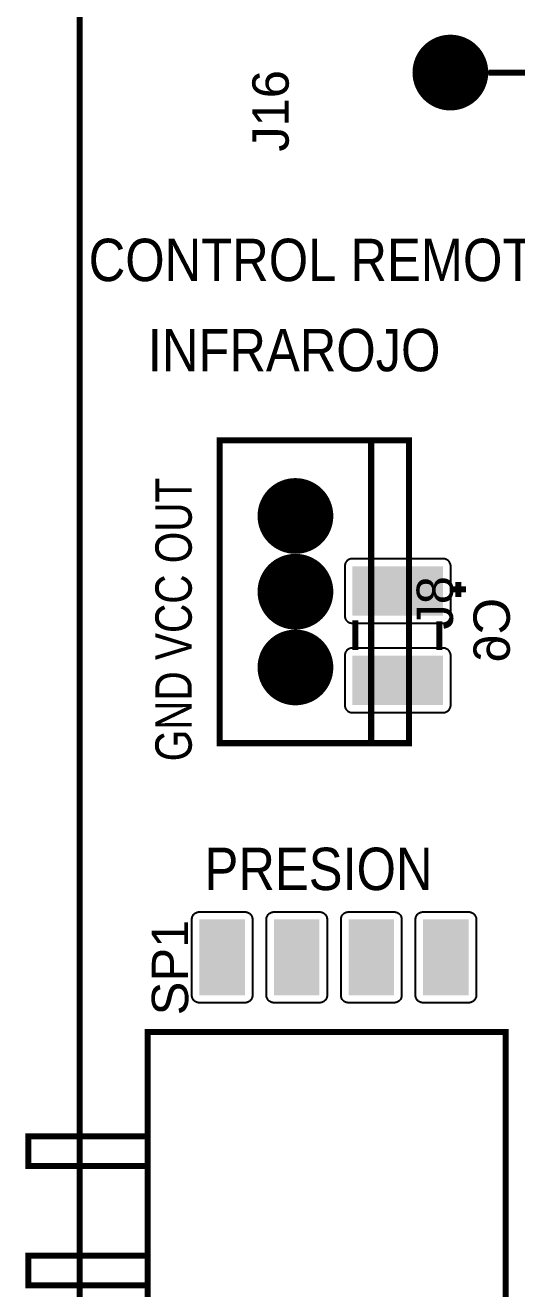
# Model space of a CAD drawing. Header units: inches. Extents: x -3.96 to 3.96, y -2.08 to 2.07.
# Drawn here: x -3.955 to -3.307, y -1.04 to 0.628 of the extents above; entities that cross this region are included whole.
import ezdxf

# ---------------------------------------------------------------- set-up
doc = ezdxf.new("R2010")
doc.units = ezdxf.units.IN
doc.layers.get('0').update_dxf_attribs({"linetype": 'CONTINUOUS'})

# ---------------------------------------------------------------- blocks, each defined once
blk = doc.blocks.new('RPAD')
blk.add_trace([(-0.5, -0.5), (-0.5, 0.5), (0.5, -0.5), (0.5, 0.5)])
blk = doc.blocks.new('EPAD')
at = {"const_width": 0.5}
blk.add_lwpolyline([(-0.25, 0, 1), (0.25, 0, 1)], format="xyb", close=True, dxfattribs=at)

msp = doc.modelspace()

# ---------------------------------------------------------------- linework, layer by layer
at = {"const_width": 0.008}
for points in [[(-3.883547, -2.074882), (3.951437, -2.074882), (3.951437, 2.058976), (-3.883547, 2.058976), (-3.883547, -2.074882)], [(-3.883547, -2.074882), (3.951437, -2.074882), (3.951437, 2.058976), (-3.883547, 2.058976), (-3.883547, -2.074882)], [(-3.883547, -2.074882), (3.951437, -2.074882), (3.951437, 2.058976), (-3.883547, 2.058976), (-3.883547, -2.074882)], [(-3.344327, 0.56563), (-3.294327, 0.56563)], [(-3.344327, 0.56563), (-3.294327, 0.56563)], [(-3.344327, 0.56563), (-3.294327, 0.56563)], [(-3.698839, -0.319819), (-3.448839, -0.319819), (-3.448839, 0.080181), (-3.698839, 0.080181), (-3.698839, -0.319819)], [(-3.698839, -0.319819), (-3.448839, -0.319819), (-3.448839, 0.080181), (-3.698839, 0.080181), (-3.698839, -0.319819)], [(-3.698839, -0.319819), (-3.448839, -0.319819), (-3.448839, 0.080181), (-3.698839, 0.080181), (-3.698839, -0.319819)], [(-3.498839, 0.080181), (-3.498839, -0.319819)], [(-3.498839, 0.080181), (-3.498839, -0.319819)], [(-3.498839, 0.080181), (-3.498839, -0.319819)], [(-3.393839, -0.116819), (-3.373839, -0.116819)], [(-3.393839, -0.116819), (-3.373839, -0.116819)], [(-3.393839, -0.116819), (-3.373839, -0.116819)], [(-3.383839, -0.126819), (-3.383839, -0.106819)], [(-3.383839, -0.126819), (-3.383839, -0.106819)], [(-3.383839, -0.126819), (-3.383839, -0.106819)], [(-3.519839, -0.196819), (-3.519839, -0.157819)], [(-3.519839, -0.196819), (-3.519839, -0.157819)], [(-3.519839, -0.196819), (-3.519839, -0.157819)], [(-3.408839, -0.196819), (-3.408839, -0.158819)], [(-3.408839, -0.196819), (-3.408839, -0.158819)], [(-3.408839, -0.196819), (-3.408839, -0.158819)], [(-3.793957, -1.17348), (-3.321516, -1.17348), (-3.321516, -0.701039), (-3.793957, -0.701039), (-3.793957, -1.17348)], [(-3.793957, -1.17348), (-3.321516, -1.17348), (-3.321516, -0.701039), (-3.793957, -0.701039), (-3.793957, -1.17348)], [(-3.793957, -1.17348), (-3.321516, -1.17348), (-3.321516, -0.701039), (-3.793957, -0.701039), (-3.793957, -1.17348)], [(-3.951437, -0.878205), (-3.793957, -0.878205), (-3.793957, -0.838835), (-3.951437, -0.838835), (-3.951437, -0.878205)], [(-3.951437, -0.878205), (-3.793957, -0.878205), (-3.793957, -0.838835), (-3.951437, -0.838835), (-3.951437, -0.878205)], [(-3.951437, -0.878205), (-3.793957, -0.878205), (-3.793957, -0.838835), (-3.951437, -0.838835), (-3.951437, -0.878205)], [(-3.951437, -1.035685), (-3.793957, -1.035685), (-3.793957, -0.996315), (-3.951437, -0.996315), (-3.951437, -1.035685)], [(-3.951437, -1.035685), (-3.793957, -1.035685), (-3.793957, -0.996315), (-3.951437, -0.996315), (-3.951437, -1.035685)], [(-3.951437, -1.035685), (-3.793957, -1.035685), (-3.793957, -0.996315), (-3.951437, -0.996315), (-3.951437, -1.035685)]]:
    msp.add_lwpolyline(points, dxfattribs=at)
for points in [[(-3.393839, -0.151319), (-3.393839, -0.086319), (-3.393889, -0.08528), (-3.394037, -0.084274), (-3.39428, -0.083307), (-3.39461, -0.082383), (-3.395025, -0.081507), (-3.39552, -0.080683), (-3.396089, -0.079915), (-3.396729, -0.079209), (-3.397435, -0.078569), (-3.398203, -0.078), (-3.399027, -0.077506), (-3.399903, -0.077091), (-3.400827, -0.07676), (-3.401794, -0.076518), (-3.402799, -0.076369), (-3.403839, -0.076319), (-3.523839, -0.076319), (-3.524878, -0.076369), (-3.525883, -0.076518), (-3.52685, -0.07676), (-3.527774, -0.077091), (-3.52865, -0.077506), (-3.529474, -0.078), (-3.530242, -0.078569), (-3.530948, -0.079209), (-3.531588, -0.079915), (-3.532157, -0.080683), (-3.532652, -0.081507), (-3.533067, -0.082383), (-3.533398, -0.083307), (-3.53364, -0.084274), (-3.533788, -0.08528), (-3.533839, -0.086319), (-3.533839, -0.151319), (-3.533788, -0.152358), (-3.53364, -0.153363), (-3.533398, -0.15433), (-3.533067, -0.155254), (-3.532652, -0.156131), (-3.532157, -0.156955), (-3.531588, -0.157722), (-3.530948, -0.158428), (-3.530242, -0.159069), (-3.529474, -0.159638), (-3.52865, -0.160132), (-3.527774, -0.160547), (-3.52685, -0.160878), (-3.525883, -0.16112), (-3.524878, -0.161269), (-3.523839, -0.161319), (-3.403839, -0.161319), (-3.402799, -0.161269), (-3.401794, -0.16112), (-3.400827, -0.160878), (-3.399903, -0.160547), (-3.399027, -0.160132), (-3.398203, -0.159638), (-3.397435, -0.159069), (-3.396729, -0.158428), (-3.396089, -0.157722), (-3.39552, -0.156955), (-3.395025, -0.156131), (-3.39461, -0.155254), (-3.39428, -0.15433), (-3.394037, -0.153363), (-3.393889, -0.152358), (-3.393839, -0.151319)], [(-3.393839, -0.269319), (-3.393839, -0.204319), (-3.393889, -0.20328), (-3.394037, -0.202274), (-3.39428, -0.201307), (-3.39461, -0.200383), (-3.395025, -0.199507), (-3.39552, -0.198683), (-3.396089, -0.197915), (-3.396729, -0.197209), (-3.397435, -0.196569), (-3.398203, -0.196), (-3.399027, -0.195506), (-3.399903, -0.195091), (-3.400827, -0.19476), (-3.401794, -0.194518), (-3.402799, -0.194369), (-3.403839, -0.194319), (-3.523839, -0.194319), (-3.524878, -0.194369), (-3.525883, -0.194518), (-3.52685, -0.19476), (-3.527774, -0.195091), (-3.52865, -0.195506), (-3.529474, -0.196), (-3.530242, -0.196569), (-3.530948, -0.197209), (-3.531588, -0.197915), (-3.532157, -0.198683), (-3.532652, -0.199507), (-3.533067, -0.200383), (-3.533398, -0.201307), (-3.53364, -0.202274), (-3.533788, -0.20328), (-3.533839, -0.204319), (-3.533839, -0.269319), (-3.533788, -0.270358), (-3.53364, -0.271363), (-3.533398, -0.27233), (-3.533067, -0.273254), (-3.532652, -0.274131), (-3.532157, -0.274955), (-3.531588, -0.275722), (-3.530948, -0.276428), (-3.530242, -0.277069), (-3.529474, -0.277638), (-3.52865, -0.278132), (-3.527774, -0.278547), (-3.52685, -0.278878), (-3.525883, -0.27912), (-3.524878, -0.279269), (-3.523839, -0.279319), (-3.403839, -0.279319), (-3.402799, -0.279269), (-3.401794, -0.27912), (-3.400827, -0.278878), (-3.399903, -0.278547), (-3.399027, -0.278132), (-3.398203, -0.277638), (-3.397435, -0.277069), (-3.396729, -0.276428), (-3.396089, -0.275722), (-3.39552, -0.274955), (-3.395025, -0.274131), (-3.39461, -0.273254), (-3.39428, -0.27233), (-3.394037, -0.271363), (-3.393889, -0.270358), (-3.393839, -0.269319)], [(-3.725531, -0.542614), (-3.665531, -0.542614), (-3.664492, -0.542665), (-3.663487, -0.542813), (-3.66252, -0.543055), (-3.661596, -0.543386), (-3.66072, -0.5438), (-3.659896, -0.544295), (-3.659128, -0.544865), (-3.658422, -0.545505), (-3.657782, -0.546211), (-3.657213, -0.546978), (-3.656718, -0.547802), (-3.656303, -0.548679), (-3.655972, -0.549603), (-3.65573, -0.55057), (-3.655582, -0.551575), (-3.655531, -0.552614), (-3.655531, -0.652614), (-3.655582, -0.653654), (-3.65573, -0.654659), (-3.655972, -0.655626), (-3.656303, -0.65655), (-3.656718, -0.657426), (-3.657213, -0.65825), (-3.657782, -0.659017), (-3.658422, -0.659724), (-3.659128, -0.660364), (-3.659896, -0.660933), (-3.66072, -0.661428), (-3.661596, -0.661843), (-3.66252, -0.662173), (-3.663487, -0.662415), (-3.664492, -0.662564), (-3.665531, -0.662614), (-3.725531, -0.662614), (-3.726571, -0.662564), (-3.727576, -0.662415), (-3.728543, -0.662173), (-3.729467, -0.661843), (-3.730343, -0.661428), (-3.731167, -0.660933), (-3.731935, -0.660364), (-3.732641, -0.659724), (-3.733281, -0.659017), (-3.73385, -0.65825), (-3.734345, -0.657426), (-3.73476, -0.65655), (-3.735091, -0.655626), (-3.735333, -0.654659), (-3.735481, -0.653654), (-3.735531, -0.652614), (-3.735531, -0.552614), (-3.735481, -0.551575), (-3.735333, -0.55057), (-3.735091, -0.549603), (-3.73476, -0.548679), (-3.734345, -0.547802), (-3.73385, -0.546978), (-3.733281, -0.546211), (-3.732641, -0.545505), (-3.731935, -0.544865), (-3.731167, -0.544295), (-3.730343, -0.5438), (-3.729467, -0.543386), (-3.728543, -0.543055), (-3.727576, -0.542813), (-3.726571, -0.542665), (-3.725531, -0.542614)], [(-3.627106, -0.542614), (-3.567106, -0.542614), (-3.566067, -0.542665), (-3.565062, -0.542813), (-3.564095, -0.543055), (-3.563171, -0.543386), (-3.562294, -0.5438), (-3.56147, -0.544295), (-3.560703, -0.544865), (-3.559997, -0.545505), (-3.559357, -0.546211), (-3.558787, -0.546978), (-3.558293, -0.547802), (-3.557878, -0.548679), (-3.557547, -0.549603), (-3.557305, -0.55057), (-3.557157, -0.551575), (-3.557106, -0.552614), (-3.557106, -0.652614), (-3.557157, -0.653654), (-3.557305, -0.654659), (-3.557547, -0.655626), (-3.557878, -0.65655), (-3.558293, -0.657426), (-3.558787, -0.65825), (-3.559357, -0.659017), (-3.559997, -0.659724), (-3.560703, -0.660364), (-3.56147, -0.660933), (-3.562294, -0.661428), (-3.563171, -0.661843), (-3.564095, -0.662173), (-3.565062, -0.662415), (-3.566067, -0.662564), (-3.567106, -0.662614), (-3.627106, -0.662614), (-3.628146, -0.662564), (-3.629151, -0.662415), (-3.630118, -0.662173), (-3.631042, -0.661843), (-3.631918, -0.661428), (-3.632742, -0.660933), (-3.63351, -0.660364), (-3.634216, -0.659724), (-3.634856, -0.659017), (-3.635425, -0.65825), (-3.63592, -0.657426), (-3.636335, -0.65655), (-3.636665, -0.655626), (-3.636907, -0.654659), (-3.637056, -0.653654), (-3.637106, -0.652614), (-3.637106, -0.552614), (-3.637056, -0.551575), (-3.636907, -0.55057), (-3.636665, -0.549603), (-3.636335, -0.548679), (-3.63592, -0.547802), (-3.635425, -0.546978), (-3.634856, -0.546211), (-3.634216, -0.545505), (-3.63351, -0.544865), (-3.632742, -0.544295), (-3.631918, -0.5438), (-3.631042, -0.543386), (-3.630118, -0.543055), (-3.629151, -0.542813), (-3.628146, -0.542665), (-3.627106, -0.542614)], [(-3.528681, -0.542614), (-3.468681, -0.542614), (-3.467642, -0.542665), (-3.466637, -0.542813), (-3.46567, -0.543055), (-3.464746, -0.543386), (-3.463869, -0.5438), (-3.463045, -0.544295), (-3.462278, -0.544865), (-3.461572, -0.545505), (-3.460931, -0.546211), (-3.460362, -0.546978), (-3.459868, -0.547802), (-3.459453, -0.548679), (-3.459122, -0.549603), (-3.45888, -0.55057), (-3.458731, -0.551575), (-3.458681, -0.552614), (-3.458681, -0.652614), (-3.458731, -0.653654), (-3.45888, -0.654659), (-3.459122, -0.655626), (-3.459453, -0.65655), (-3.459868, -0.657426), (-3.460362, -0.65825), (-3.460931, -0.659017), (-3.461572, -0.659724), (-3.462278, -0.660364), (-3.463045, -0.660933), (-3.463869, -0.661428), (-3.464746, -0.661843), (-3.46567, -0.662173), (-3.466637, -0.662415), (-3.467642, -0.662564), (-3.468681, -0.662614), (-3.528681, -0.662614), (-3.52972, -0.662564), (-3.530726, -0.662415), (-3.531693, -0.662173), (-3.532617, -0.661843), (-3.533493, -0.661428), (-3.534317, -0.660933), (-3.535085, -0.660364), (-3.535791, -0.659724), (-3.536431, -0.659017), (-3.537, -0.65825), (-3.537494, -0.657426), (-3.537909, -0.65655), (-3.53824, -0.655626), (-3.538482, -0.654659), (-3.538631, -0.653654), (-3.538681, -0.652614), (-3.538681, -0.552614), (-3.538631, -0.551575), (-3.538482, -0.55057), (-3.53824, -0.549603), (-3.537909, -0.548679), (-3.537494, -0.547802), (-3.537, -0.546978), (-3.536431, -0.546211), (-3.535791, -0.545505), (-3.535085, -0.544865), (-3.534317, -0.544295), (-3.533493, -0.5438), (-3.532617, -0.543386), (-3.531693, -0.543055), (-3.530726, -0.542813), (-3.52972, -0.542665), (-3.528681, -0.542614)], [(-3.430256, -0.542614), (-3.370256, -0.542614), (-3.369217, -0.542665), (-3.368211, -0.542813), (-3.367244, -0.543055), (-3.36632, -0.543386), (-3.365444, -0.5438), (-3.36462, -0.544295), (-3.363852, -0.544865), (-3.363146, -0.545505), (-3.362506, -0.546211), (-3.361937, -0.546978), (-3.361443, -0.547802), (-3.361028, -0.548679), (-3.360697, -0.549603), (-3.360455, -0.55057), (-3.360306, -0.551575), (-3.360256, -0.552614), (-3.360256, -0.652614), (-3.360306, -0.653654), (-3.360455, -0.654659), (-3.360697, -0.655626), (-3.361028, -0.65655), (-3.361443, -0.657426), (-3.361937, -0.65825), (-3.362506, -0.659017), (-3.363146, -0.659724), (-3.363852, -0.660364), (-3.36462, -0.660933), (-3.365444, -0.661428), (-3.36632, -0.661843), (-3.367244, -0.662173), (-3.368211, -0.662415), (-3.369217, -0.662564), (-3.370256, -0.662614), (-3.430256, -0.662614), (-3.431295, -0.662564), (-3.4323, -0.662415), (-3.433267, -0.662173), (-3.434191, -0.661843), (-3.435068, -0.661428), (-3.435892, -0.660933), (-3.436659, -0.660364), (-3.437365, -0.659724), (-3.438006, -0.659017), (-3.438575, -0.65825), (-3.439069, -0.657426), (-3.439484, -0.65655), (-3.439815, -0.655626), (-3.440057, -0.654659), (-3.440206, -0.653654), (-3.440256, -0.652614), (-3.440256, -0.552614), (-3.440206, -0.551575), (-3.440057, -0.55057), (-3.439815, -0.549603), (-3.439484, -0.548679), (-3.439069, -0.547802), (-3.438575, -0.546978), (-3.438006, -0.546211), (-3.437365, -0.545505), (-3.436659, -0.544865), (-3.435892, -0.544295), (-3.435068, -0.5438), (-3.434191, -0.543386), (-3.433267, -0.543055), (-3.4323, -0.542813), (-3.431295, -0.542665), (-3.430256, -0.542614)]]:
    msp.add_lwpolyline(points, close=True)

# ---------------------------------------------------------------- block references
at = {"yscale": 0.1}
for name, p, xscale in [('EPAD', (-3.394327, 0.56563), 0.1), ('EPAD', (-3.598839, -0.019819), 0.1), ('EPAD', (-3.598839, -0.119819), 0.1), ('EPAD', (-3.598839, -0.219819), 0.1), ('RPAD', (-3.695532, -0.602614), 0.06), ('RPAD', (-3.597106, -0.602614), 0.06), ('RPAD', (-3.498681, -0.602614), 0.06), ('RPAD', (-3.400256, -0.602614), 0.06)]:
    msp.add_blockref(name, p, dxfattribs=dict(at, xscale=xscale))
at = {"xscale": 0.065, "yscale": 0.12, "rotation": -90}
for p in [(-3.463839, -0.118819), (-3.463839, -0.236819)]:
    msp.add_blockref('RPAD', p, dxfattribs=at)

# ---------------------------------------------------------------- texts
for s, width, p in [('J16', 1.041667, (-3.607713, 0.461142)), ('J16', 1.041667, (-3.607713, 0.461142)), ('J16', 1.041667, (-3.607713, 0.461142)), ('GND VCC OUT', 0.833333, (-3.735728, -0.343748)), ('GND VCC OUT', 0.833333, (-3.735728, -0.343748)), ('GND VCC OUT', 0.833333, (-3.735728, -0.343748)), ('J8', 1.041667, (-3.390839, -0.169819)), ('J8', 1.041667, (-3.390839, -0.169819)), ('J8', 1.041667, (-3.390839, -0.169819)), ('SP1', 1.041667, (-3.740437, -0.67926)), ('SP1', 1.041667, (-3.740437, -0.67926)), ('SP1', 1.041667, (-3.740437, -0.67926))]:
    msp.add_text(s, height=0.048, rotation=90, dxfattribs=dict(width=width)).set_placement(p)
at = {"width": 0.892857}
for s, p in [('CONTROL REMOTO', (-3.871728, 0.290252)), ('CONTROL REMOTO', (-3.871728, 0.290252)), ('CONTROL REMOTO', (-3.871728, 0.290252)), ('INFRAROJO', (-3.793728, 0.171252)), ('INFRAROJO', (-3.793728, 0.171252)), ('INFRAROJO', (-3.793728, 0.171252)), ('PRESION', (-3.718776, -0.513787)), ('PRESION', (-3.718776, -0.513787)), ('PRESION', (-3.718776, -0.513787))]:
    msp.add_text(s, height=0.056, dxfattribs=at).set_placement(p)
at = {"text_generation_flag": 2, "width": 1.041667}
msp.add_text('C6', height=0.048, rotation=90, dxfattribs=at).set_placement((-3.315839, -0.127819))
msp.add_text('C6', height=0.048, rotation=90, dxfattribs=at).set_placement((-3.315839, -0.127819))
msp.add_text('C6', height=0.048, rotation=90, dxfattribs=at).set_placement((-3.315839, -0.127819))

doc.saveas('drawing.dxf')
